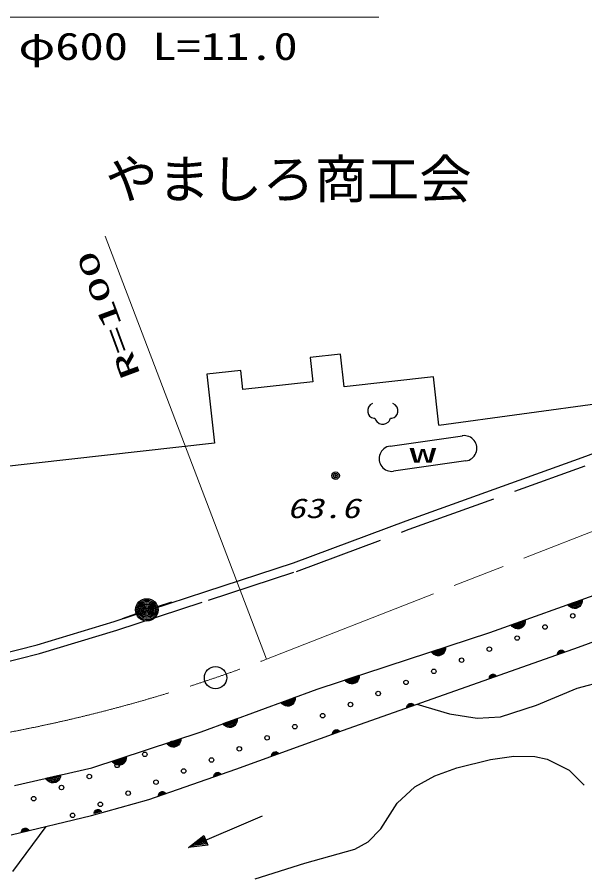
# Model space of a CAD drawing. Units: millimetres, scale not verified. Extents: x 40000 to 680000, y 20000 to 380000.
# Drawn here: x 438117 to 476068, y 243283 to 300850 of the extents above; entities that cross this region are included whole.
import ezdxf
from ezdxf.enums import TextEntityAlignment as Align

# ---------------------------------------------------------------- set-up
doc = ezdxf.new("R2010")
doc.units = ezdxf.units.MM
doc.header["$LTSCALE"] = 1000
doc.linetypes.add('CHAIN', pattern=[18.5, 12, -1.5, 3.5, -1.5])
doc.linetypes.add('DASHED', pattern=[7.5, 6, -1.5])
for name, color, linetype, lineweight in [('M-BGD', 7, 'Continuous', 25), ('M-BMK', 2, 'CHAIN', 13), ('M-BMK-SRVR', 3, 'Continuous', 25), ('M-STR-HTXT', 7, 'Continuous', 13)]:
    doc.layers.add(name, color=color, linetype=linetype, lineweight=lineweight)
doc.styles.add('ＭＳ ゴシック', font='')
doc.styles.get('ＭＳ ゴシック').set_extended_font_data('MS Gothic')

msp = doc.modelspace()

# ---------------------------------------------------------------- linework, layer by layer
at = {"layer": 'M-BGD'}
for p, q in [((459744, 278334), (457700, 278106)), ((457700, 278106), (457880, 276489)), ((459986, 276160), (459744, 278334)), ((453070, 277254), (450805, 277002)), ((450805, 277002), (451319, 272393)), ((453214, 275968), (453070, 277254)), ((457880, 276489), (453214, 275968)), ((465948, 276826), (459986, 276160)), ((466310, 273586), (465948, 276826)), ((466310, 273586), (488261, 276611)), ((461597, 274790), (461557, 274630)), ((461557, 274630), (461557, 274470)), ((461717, 274950), (461597, 274790)), ((461877, 275030), (461717, 274950)), ((463397, 274950), (463237, 275030)), ((463517, 274790), (463397, 274950)), ((463557, 274630), (463517, 274790)), ((463557, 274470), (463557, 274630)), ((461557, 274470), (461597, 274310)), ((461597, 274310), (461677, 274190)), ((461677, 274190), (461797, 274110)), ((461797, 274110), (461957, 274070)), ((461957, 274070), (462037, 274070)), ((462037, 274070), (462077, 273950)), ((463037, 273950), (463077, 274070)), ((463077, 274070), (463157, 274070)), ((463157, 274070), (463317, 274110)), ((463317, 274110), (463437, 274190)), ((463437, 274190), (463517, 274310)), ((463517, 274310), (463557, 274470)), ((462077, 273950), (462157, 273830)), ((462157, 273830), (462317, 273710)), ((462317, 273710), (462477, 273670)), ((462477, 273670), (462637, 273670)), ((462637, 273670), (462757, 273710)), ((462757, 273710), (462917, 273790)), ((462917, 273790), (462997, 273870)), ((462997, 273870), (463037, 273950)), ((475894, 271429), (482516, 273897)), ((463045, 272195), (467881, 272883)), ((451319, 272393), (427560, 269741)), ((468120, 271200), (463285, 270511)), ((464129, 267197), (475894, 271429)), ((456591, 264385), (464129, 267197)), ((450732, 262467), (456591, 264385)), ((475659, 258761), (487068, 263014)), ((444609, 260467), (450732, 262467)), ((469716, 259730), (477316, 262451)), ((474946, 261602), (475887, 261939)), ((475887, 261939), (475890, 261813)), ((447496, 261483), (448445, 261797)), ((475024, 261503), (474946, 261602)), ((475003, 261559), (475870, 261869)), ((475114, 261429), (475024, 261503)), ((475871, 261806), (475042, 261509)), ((475082, 261460), (475872, 261743)), ((475242, 261368), (475114, 261429)), ((475836, 261666), (475158, 261423)), ((475235, 261387), (475800, 261589)), ((475356, 261346), (475242, 261368)), ((475726, 261499), (475349, 261364)), ((475633, 261402), (475483, 261348)), ((475733, 261480), (475633, 261402)), ((475807, 261571), (475733, 261480)), ((475867, 261698), (475807, 261571)), ((475890, 261813), (475867, 261698)), ((446077, 260996), (445135, 260661)), ((475483, 261348), (475356, 261346)), ((439440, 258922), (444609, 260467)), ((471145, 260242), (472087, 260579)), ((471223, 260142), (471145, 260242)), ((471203, 260199), (472069, 260509)), ((472071, 260446), (471242, 260149)), ((471281, 260099), (472072, 260382)), ((472036, 260306), (471358, 260063)), ((471435, 260027), (472000, 260229)), ((472006, 260210), (471932, 260120)), ((472067, 260338), (472006, 260210)), ((472090, 260452), (472067, 260338)), ((472087, 260579), (472090, 260452)), ((462848, 257493), (469716, 259730)), ((471314, 260068), (471223, 260142)), ((471441, 260008), (471314, 260068)), ((471556, 259985), (471441, 260008)), ((471926, 260139), (471549, 260004)), ((471682, 259988), (471556, 259985)), ((471833, 260042), (471682, 259988)), ((471932, 260120), (471833, 260042)), ((435512, 257927), (439440, 258922)), ((459929, 253209), (475659, 258761)), ((465807, 258456), (466757, 258766)), ((465863, 258412), (466738, 258697)), ((466738, 258634), (465901, 258361)), ((465938, 258310), (466737, 258570)), ((466699, 258495), (466014, 258272)), ((466730, 258526), (466666, 258400)), ((466757, 258640), (466730, 258526)), ((466757, 258766), (466757, 258640)), ((474656, 258492), (474260, 258352)), ((474275, 258400), (474614, 258520)), ((474290, 258448), (474327, 258493)), ((474563, 258544), (474299, 258451)), ((474327, 258493), (474377, 258532)), ((474346, 258499), (474497, 258553)), ((474377, 258532), (474452, 258558)), ((474452, 258558), (474516, 258559)), ((474516, 258559), (474573, 258548)), ((474573, 258548), (474637, 258517)), ((474637, 258517), (474682, 258480)), ((474682, 258480), (474720, 258430)), ((465882, 258355), (465807, 258456)), ((465970, 258278), (465882, 258355)), ((466096, 258214), (465970, 258278)), ((466090, 258233), (466660, 258419)), ((466210, 258188), (466096, 258214)), ((466584, 258331), (466203, 258207)), ((466336, 258187), (466210, 258188)), ((466488, 258237), (466336, 258187)), ((466590, 258312), (466488, 258237)), ((466666, 258400), (466590, 258312)), ((474248, 258327), (474259, 258384)), ((474249, 258264), (474248, 258327)), ((474720, 258430), (474249, 258264)), ((474254, 258308), (474688, 258461)), ((474259, 258384), (474290, 258448)), ((458173, 255952), (462848, 257493)), ((460036, 256566), (460986, 256879)), ((460093, 256521), (460966, 256809)), ((460985, 256752), (460960, 256639)), ((460986, 256879), (460985, 256752)), ((469691, 256718), (469702, 256775)), ((470163, 256822), (469692, 256655)), ((469697, 256699), (470131, 256853)), ((469702, 256775), (469733, 256839)), ((470099, 256884), (469703, 256744)), ((469718, 256792), (470057, 256911)), ((469733, 256839), (469770, 256884)), ((470006, 256936), (469742, 256843)), ((469770, 256884), (469820, 256923)), ((469789, 256891), (469940, 256944)), ((469820, 256923), (469895, 256950)), ((469895, 256950), (469959, 256951)), ((469959, 256951), (470016, 256939)), ((470016, 256939), (470080, 256909)), ((470080, 256909), (470125, 256871)), ((470125, 256871), (470163, 256822)), ((460111, 256464), (460036, 256566)), ((460200, 256388), (460111, 256464)), ((460966, 256746), (460130, 256471)), ((460168, 256420), (460966, 256683)), ((460326, 256325), (460200, 256388)), ((460928, 256607), (460244, 256382)), ((460320, 256344), (460890, 256531)), ((460440, 256299), (460326, 256325)), ((460813, 256443), (460434, 256318)), ((460566, 256298), (460440, 256299)), ((460718, 256349), (460566, 256298)), ((460820, 256424), (460718, 256349)), ((460896, 256512), (460820, 256424)), ((460960, 256639), (460896, 256512)), ((469692, 256655), (469691, 256718)), ((475568, 256017), (477677, 256587)), ((450410, 253110), (458173, 255952)), ((472838, 254875), (475568, 256017)), ((455763, 255070), (456702, 255414)), ((455842, 254971), (455763, 255070)), ((455821, 255027), (456685, 255343)), ((456687, 255280), (455861, 254978)), ((455900, 254928), (456689, 255217)), ((456653, 255140), (455977, 254892)), ((456054, 254857), (456617, 255063)), ((456624, 255044), (456551, 254954)), ((456684, 255173), (456624, 255044)), ((456706, 255287), (456684, 255173)), ((456702, 255414), (456706, 255287)), ((455933, 254898), (455842, 254971)), ((456061, 254838), (455933, 254898)), ((456175, 254816), (456061, 254838)), ((456544, 254972), (456168, 254835)), ((456302, 254820), (456175, 254816)), ((456452, 254875), (456302, 254820)), ((456551, 254954), (456452, 254875)), ((464175, 254771), (464186, 254828)), ((464176, 254708), (464175, 254771)), ((464647, 254874), (464176, 254708)), ((464181, 254752), (464615, 254905)), ((464186, 254828), (464217, 254892)), ((464583, 254936), (464187, 254797)), ((464202, 254844), (464541, 254964)), ((464217, 254892), (464254, 254937)), ((464490, 254989), (464226, 254895)), ((464254, 254937), (464304, 254976)), ((464273, 254944), (464424, 254997)), ((464304, 254976), (464379, 255002)), ((464379, 255002), (464443, 255004)), ((464443, 255004), (464500, 254992)), ((464500, 254992), (464564, 254961)), ((464564, 254961), (464608, 254924)), ((464608, 254924), (464647, 254874)), ((464849, 254950), (467032, 254305)), ((470431, 254106), (472838, 254875)), ((451881, 253649), (452820, 253993)), ((451939, 253606), (452803, 253922)), ((452820, 253993), (452824, 253866)), ((467032, 254305), (468868, 254007)), ((468868, 254007), (470431, 254106)), ((451960, 253550), (451881, 253649)), ((452051, 253477), (451960, 253550)), ((452805, 253859), (451979, 253557)), ((452018, 253507), (452807, 253796)), ((452179, 253417), (452051, 253477)), ((452771, 253719), (452095, 253472)), ((452172, 253436), (452736, 253642)), ((452294, 253395), (452179, 253417)), ((452662, 253551), (452287, 253414)), ((452420, 253399), (452294, 253395)), ((452570, 253454), (452420, 253399)), ((452669, 253533), (452570, 253454)), ((452743, 253623), (452669, 253533)), ((452802, 253752), (452743, 253623)), ((452824, 253866), (452802, 253752)), ((443115, 250696), (450410, 253110)), ((452729, 250602), (459929, 253209)), ((459203, 253010), (459214, 253067)), ((459205, 252946), (459203, 253010)), ((459675, 253117), (459205, 252946)), ((459210, 252991), (459642, 253147)), ((459214, 253067), (459244, 253131)), ((459610, 253178), (459215, 253035)), ((459230, 253083), (459568, 253206)), ((459244, 253131), (459281, 253176)), ((459517, 253230), (459254, 253134)), ((459281, 253176), (459331, 253215)), ((459300, 253183), (459450, 253237)), ((459331, 253215), (459406, 253243)), ((459406, 253243), (459469, 253244)), ((459469, 253244), (459526, 253233)), ((459526, 253233), (459590, 253203)), ((459590, 253203), (459636, 253166)), ((459636, 253166), (459675, 253117)), ((448112, 252350), (449061, 252664)), ((448187, 252248), (448112, 252350)), ((448168, 252305), (449042, 252594)), ((448276, 252172), (448187, 252248)), ((449042, 252531), (448206, 252254)), ((448244, 252204), (449042, 252468)), ((448402, 252109), (448276, 252172)), ((449003, 252392), (448320, 252166)), ((448396, 252128), (448965, 252316)), ((448889, 252228), (448509, 252102)), ((448896, 252209), (448794, 252133)), ((448972, 252297), (448896, 252209)), ((449035, 252423), (448972, 252297)), ((449061, 252537), (449035, 252423)), ((449061, 252664), (449061, 252537)), ((448516, 252083), (448402, 252109)), ((448642, 252083), (448516, 252083)), ((448794, 252133), (448642, 252083)), ((455131, 251536), (455143, 251593)), ((455603, 251643), (455133, 251473)), ((455138, 251517), (455571, 251674)), ((455538, 251704), (455143, 251561)), ((455143, 251593), (455173, 251657)), ((455158, 251609), (455496, 251732)), ((455173, 251657), (455209, 251702)), ((455445, 251756), (455182, 251660)), ((455209, 251702), (455259, 251742)), ((455228, 251709), (455379, 251764)), ((455259, 251742), (455334, 251769)), ((455334, 251769), (455397, 251770)), ((455397, 251770), (455455, 251759)), ((455455, 251759), (455519, 251729)), ((455519, 251729), (455564, 251692)), ((455564, 251692), (455603, 251643)), ((444464, 251142), (445414, 251457)), ((444540, 251041), (444464, 251142)), ((444521, 251098), (445394, 251387)), ((444628, 250965), (444540, 251041)), ((445394, 251324), (444559, 251047)), ((444597, 250997), (445394, 251261)), ((445356, 251185), (444672, 250959)), ((444748, 250920), (445318, 251109)), ((445242, 251021), (444862, 250895)), ((445248, 251002), (445147, 250926)), ((445324, 251090), (445248, 251002)), ((445388, 251216), (445324, 251090)), ((445413, 251330), (445388, 251216)), ((445414, 251457), (445413, 251330)), ((455133, 251473), (455131, 251536)), ((467502, 250690), (469765, 251246)), ((469765, 251246), (471333, 251484)), ((471333, 251484), (472722, 251444)), ((472722, 251444), (473556, 251266)), ((473556, 251266), (475025, 250531)), ((437938, 249525), (443115, 250696)), ((444755, 250901), (444628, 250965)), ((444868, 250876), (444755, 250901)), ((444995, 250876), (444868, 250876)), ((445147, 250926), (444995, 250876)), ((446917, 248585), (452729, 250602)), ((466048, 250155), (467502, 250690)), ((475025, 250531), (476037, 249539)), ((440039, 250000), (441014, 250221)), ((440104, 249892), (440039, 250000)), ((440091, 249950), (440989, 250153)), ((440185, 249808), (440104, 249892)), ((440982, 250091), (440124, 249896)), ((440157, 249842), (440976, 250028)), ((440931, 249956), (440228, 249797)), ((440300, 249752), (440885, 249884)), ((440890, 249865), (440806, 249784)), ((440965, 249984), (440890, 249865)), ((441002, 250095), (440965, 249984)), ((441014, 250221), (441002, 250095)), ((451268, 250159), (451280, 250216)), ((451269, 250096), (451268, 250159)), ((451741, 250259), (451269, 250096)), ((451275, 250140), (451709, 250291)), ((451677, 250322), (451280, 250184)), ((451280, 250216), (451311, 250279)), ((451296, 250232), (451636, 250350)), ((451311, 250279), (451348, 250324)), ((451585, 250375), (451320, 250283)), ((451348, 250324), (451398, 250363)), ((451367, 250331), (451518, 250383)), ((451398, 250363), (451474, 250389)), ((451474, 250389), (451537, 250390)), ((451537, 250390), (451594, 250378)), ((451594, 250378), (451658, 250347)), ((451658, 250347), (451703, 250310)), ((451703, 250310), (451741, 250259)), ((464701, 249419), (466048, 250155)), ((440305, 249732), (440185, 249808)), ((440415, 249696), (440305, 249732)), ((440801, 249803), (440411, 249715)), ((440541, 249683), (440415, 249696)), ((440697, 249718), (440541, 249683)), ((440806, 249784), (440697, 249718)), ((463533, 248339), (464701, 249419)), ((447570, 248875), (447582, 248932)), ((447571, 248812), (447570, 248875)), ((448043, 248976), (447571, 248812)), ((447577, 248856), (448011, 249007)), ((447979, 249038), (447582, 248901)), ((447582, 248932), (447613, 248996)), ((447598, 248948), (447938, 249066)), ((447613, 248996), (447650, 249041)), ((447887, 249091), (447622, 248999)), ((447650, 249041), (447700, 249079)), ((447669, 249047), (447820, 249100)), ((447700, 249079), (447776, 249105)), ((447776, 249105), (447839, 249106)), ((447839, 249106), (447896, 249094)), ((447896, 249094), (447960, 249063)), ((447960, 249063), (448005, 249026)), ((448005, 249026), (448043, 248976)), ((443095, 247516), (446917, 248585)), ((462440, 246611), (463533, 248339)), ((443748, 247768), (443264, 247643)), ((443264, 247643), (443269, 247706)), ((443269, 247706), (443285, 247762)), ((443274, 247687), (443719, 247802)), ((443690, 247835), (443283, 247730)), ((443285, 247762), (443321, 247823)), ((443302, 247777), (443651, 247867)), ((443321, 247823), (443362, 247864)), ((443602, 247895), (443331, 247825)), ((443362, 247864), (443415, 247899)), ((443381, 247869), (443536, 247909)), ((443415, 247899), (443493, 247919)), ((443493, 247919), (443556, 247914)), ((443556, 247914), (443612, 247898)), ((443612, 247898), (443672, 247862)), ((443672, 247862), (443714, 247821)), ((443714, 247821), (443748, 247768)), ((437719, 246213), (443095, 247516)), ((449575, 245367), (454517, 247494)), ((437830, 243776), (440063, 246784)), ((438889, 246515), (438405, 246390)), ((438405, 246390), (438409, 246453)), ((438409, 246453), (438426, 246509)), ((438414, 246434), (438860, 246548)), ((438830, 246582), (438424, 246477)), ((438426, 246509), (438462, 246570)), ((438443, 246524), (438791, 246613)), ((438462, 246570), (438503, 246611)), ((438742, 246642), (438471, 246572)), ((438503, 246611), (438556, 246646)), ((438522, 246616), (438677, 246656)), ((438556, 246646), (438633, 246666)), ((438633, 246666), (438696, 246661)), ((438696, 246661), (438752, 246645)), ((438752, 246645), (438813, 246609)), ((438813, 246609), (438855, 246568)), ((438855, 246568), (438889, 246515)), ((461576, 245747), (462440, 246611)), ((449575, 245367), (450585, 246182)), ((449896, 245505), (450578, 246071)), ((450080, 245584), (450572, 245959)), ((450356, 245703), (450565, 245848)), ((450565, 245848), (450605, 245756)), ((450572, 245959), (450690, 245684)), ((450578, 246071), (450776, 245611)), ((450585, 246182), (450861, 245539)), ((450861, 245539), (449575, 245367)), ((450776, 245611), (449896, 245505)), ((450690, 245684), (450080, 245584)), ((450605, 245756), (450356, 245703)), ((457346, 244324), (460700, 245264)), ((460700, 245264), (461576, 245747)), ((454030, 243283), (457346, 244324))]:
    msp.add_line(p, q, dxfattribs=at)
at = {"layer": 'M-BGD', "linetype": 'DASHED'}
for p, q in [((464335, 266633), (476100, 270865)), ((456789, 263818), (464335, 266633)), ((450918, 261896), (456789, 263818)), ((444788, 259895), (450918, 261896)), ((439599, 258343), (444788, 259895)), ((435646, 257342), (439599, 258343))]:
    msp.add_line(p, q, dxfattribs=at)
at = {"layer": 'M-BGD'}
for centre, radius in [((459409, 270217), 250), ((459409, 270217), 150), ((459409, 270217), 50), ((446783, 261247), 750), ((446783, 261247), 660), ((446783, 261247), 570), ((446783, 261247), 480), ((446783, 261247), 390), ((446783, 261247), 300), ((446783, 261247), 210), ((446783, 261247), 120), ((446783, 261247), 30), ((475263, 260847), 150), ((473405, 260106), 150), ((471547, 259366), 150), ((469689, 258625), 150), ((467831, 257885), 150), ((465973, 257144), 150), ((464115, 256404), 150), ((462257, 255664), 150), ((460399, 254923), 150), ((458541, 254183), 150), ((456683, 253442), 150), ((454825, 252702), 150), ((448510, 252338), 150), ((446652, 251598), 150), ((452967, 251961), 150), ((444794, 250857), 150), ((451109, 251221), 150), ((449251, 250480), 150), ((442936, 250117), 150), ((447393, 249740), 150), ((441078, 249377), 150), ((439220, 248636), 150), ((445535, 248999), 150), ((443677, 248259), 150), ((441819, 247519), 150)]:
    msp.add_circle(centre, radius, dxfattribs=at)
for centre, start, end in [((468000, 272041), 278.1033, 98.10333), ((463165, 271353), 98.10333, 278.10333)]:
    msp.add_arc(centre, 850, start, end, dxfattribs=at)
at = {"layer": 'M-BMK'}
msp.add_line((454775, 257950), (545098, 293386), dxfattribs=at)
msp.add_arc((418982, 351330), 100005, 258.94601, 290.97239, dxfattribs=at)
at = {"layer": 'M-BMK-SRVR'}
msp.add_circle((451378, 256717), 745, dxfattribs=at)
at = {"layer": 'M-STR-HTXT'}
for p, q in [((432448, 300850), (462304, 300850)), ((454775, 257950), (444006, 286212))]:
    msp.add_line(p, q, dxfattribs=at)

# ---------------------------------------------------------------- texts
at = {"layer": 'M-BGD', "style": 'ＭＳ ゴシック'}
msp.add_text('やましろ商工会', height=2566, dxfattribs=at).set_placement((444008, 287984), align=Align.BOTTOM_LEFT)
at = {"layer": 'M-BGD', "style": 'ＭＳ ゴシック', "width": 2}
msp.add_text('w', height=1320, dxfattribs=at).set_placement((464344, 270696), align=Align.BOTTOM_LEFT)
at = {"layer": 'M-BGD', "style": 'ＭＳ ゴシック', "oblique": 15, "width": 1.35}
msp.add_text('63.6', height=1320, dxfattribs=at).set_placement((456174, 266985), align=Align.BOTTOM_LEFT)
at = {"layer": 'M-STR-HTXT', "style": 'ＭＳ ゴシック', "width": 1.3}
msp.add_text('φ600 L=11.0', height=1833, dxfattribs=at).set_placement((438199, 297445), align=Align.BOTTOM_LEFT)
at = {"layer": 'M-STR-HTXT', "style": 'ＭＳ ゴシック', "width": 2}
msp.add_text('R=100', height=1320, rotation=110.3, dxfattribs=at).set_placement((446747, 277111), align=Align.BOTTOM_LEFT)

doc.saveas('drawing.dxf')
